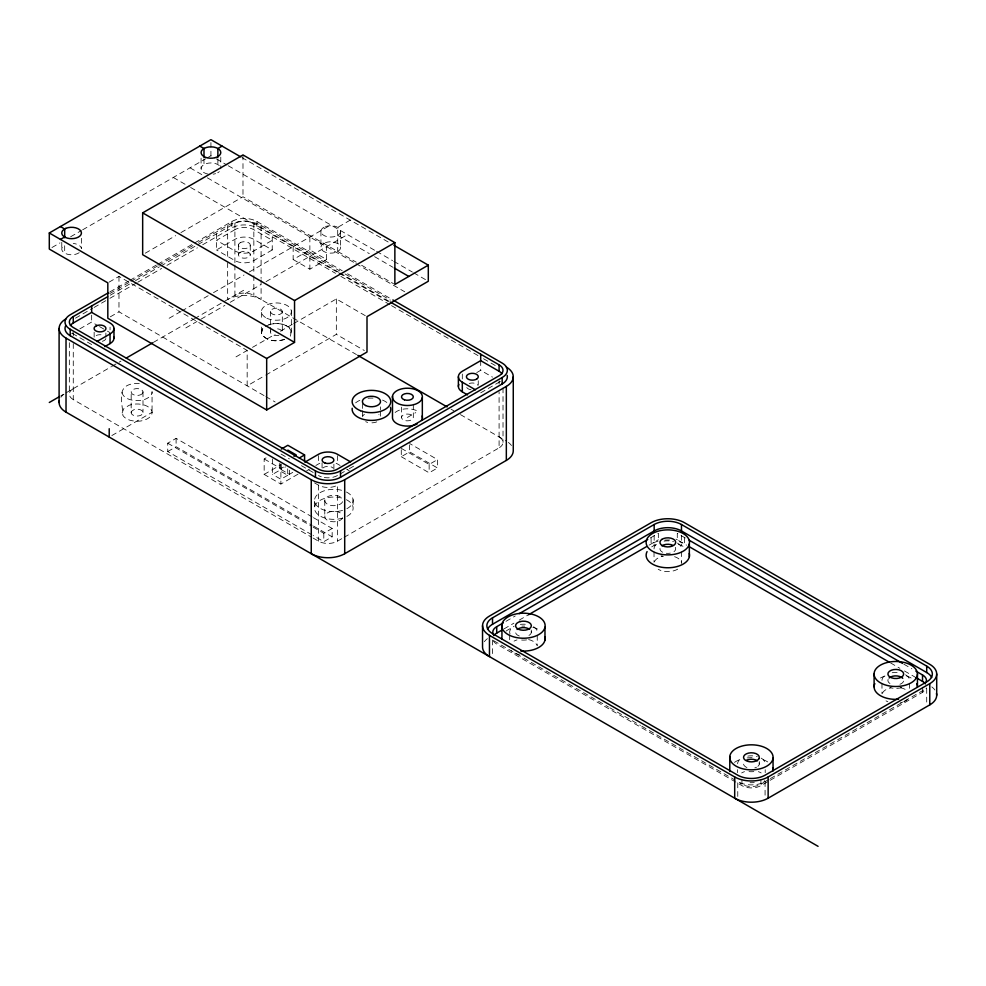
<?xml version="1.0" encoding="UTF-8"?>
<svg xmlns="http://www.w3.org/2000/svg" width="986" height="986" viewBox="0 0 986 986"><rect width="100%" height="100%" fill="white"/><g stroke="black" fill="none" stroke-linecap="round" stroke-linejoin="round"><path stroke-width="0.74" stroke-dasharray="4.93 3.7" d="M291.338 310.787L291.338 331.382C287.776 344.126 294.124 328.597 288.664 327.192C282.674 322.915 274.539 322.644 267.785 325.109M131.175 412.789L131.828 411.063L133.886 409.745A5.916 3.414 0 0 1 140.456 409.819A5.916 3.414 0 0 1 142.859 413.344L141.454 414.921A5.916 3.414 0 0 1 135.082 415.833A5.916 3.414 0 0 1 131.175 412.789L131.175 392.194M122.116 412.961L123.829 408.586L129.104 405.308A14.975 8.652 0 0 1 147.259 406.281A14.975 8.652 0 0 1 150.328 416.659C144.991 421.614 136.857 422.057 130.103 420.27A14.975 8.652 0 0 1 122.782 415.18C123.201 405.801 116.533 388.866 129.104 384.713A14.975 8.652 0 0 1 140.394 383.591M284.671 339.344C277.004 341.908 265.086 341.563 261.512 332.96C265.949 318.651 259.454 334.02 262.301 334.907C267.379 341.661 277.658 341.846 285.065 339.233M757.901 766.356L758.838 765.296A7.888 4.548 0 0 0 759.171 762.942M51.962 247.535L59.973 242.913M70.635 236.751L81.308 230.601M82.639 229.824L205.704 158.771M207.011 158.019L210.93 155.751L214.923 158.056M145.299 253.18L175.656 235.654M180.943 232.597L242.987 196.781L356.229 262.165M109.064 282.144L118.973 276.425L247.166 350.437L247.166 385.834L264.47 375.839M109.951 291.856L128.5 281.146M129.819 280.381L156.318 265.074M157.637 264.31L193.416 243.665M194.735 242.901L231.833 221.48A17.736 10.242 0 0 1 256.915 221.48L342.216 270.731M109.742 293.581L129.61 282.107M130.941 281.343L157.44 266.035M158.758 265.271L193.207 245.391M198.506 242.334L227.655 225.498A23.652 13.656 0 0 1 261.093 225.498L339.739 270.904M110.259 295.208L130.177 283.709M135.489 280.64L159.399 266.836M160.73 266.072L234.902 223.243A13.397 7.74 0 0 1 253.846 223.243L338.629 272.198M75.503 318.17L92.721 308.224M94.052 307.459L108.62 299.054M109.951 298.29L136.45 282.982M137.769 282.218L161.618 268.451M166.917 265.394L197.385 247.806M202.685 244.738L231.833 227.914A17.736 10.242 0 0 1 256.915 227.914L335.548 273.319M79.841 328.868L91.661 322.04L98.23 325.836M216.513 233.867L216.513 249.951L234.902 239.339A13.397 7.74 0 0 1 253.846 239.339L272.247 249.951L272.247 233.867M110.296 316.826L118.973 311.822L264.494 395.842M272.247 249.951L253.846 260.575A13.397 7.74 0 0 1 234.902 260.575L216.513 249.951M169.136 318.256L180.278 311.822M181.609 311.058L208.169 295.726M213.481 292.657L244.01 275.02M249.322 271.963L330.766 224.944M350.276 220.112L337.705 227.372L337.705 251.467M293.15 246.66L293.15 259.528L309.863 249.877L326.588 259.528L326.588 246.66M60.873 395.805L63.449 394.314M66.025 392.835L111.061 366.829M111.689 366.472L120.958 361.11M153.459 342.352L193.835 319.045M194.538 318.638L245.736 289.071M185.849 327.907L197.003 321.473M200.984 319.181L224.882 305.377M230.194 302.308L260.735 284.683M266.047 281.614L347.491 234.594M293.15 259.528L309.863 269.19L326.588 259.528M236.011 356.87L247.166 350.437M252.49 347.368L275.119 334.303M280.443 331.222L292.423 324.308M293.754 323.544L336.337 298.955L365.658 315.877M111.849 435.553L152.694 411.975M265.801 375.074L336.337 334.353L364.327 350.511M311.798 534.732L167.743 451.563L167.743 443.195L176.1 438.363L312.155 516.91M167.743 451.563L176.1 446.732L312.155 525.279M297.994 474.18L280.887 484.064L264.162 474.402L264.162 458.958L266.799 457.442M264.162 474.402L281.269 464.529M283.512 467.093L280.887 468.609L264.162 458.958M272.518 458.958L272.518 474.402L279.346 470.47L287.715 475.289L287.715 468.276M281.022 465.281L281.022 469.496L285.57 466.871M287.715 475.289L280.887 479.233L272.518 474.402M281.022 469.496L289.379 474.328L292.793 472.356M306.683 470.778L309.308 469.262M315.877 465.466L318.503 463.95A13.397 7.74 0 0 1 319.821 463.284M476.756 372.585L480.7 370.305L492.519 377.133M407.403 417.448L415.759 412.616M340.084 474.019L347.972 469.459M349.278 468.707L355.847 464.911M480.7 392.835L499.089 382.211A13.397 7.74 0 0 0 500.247 381.446M401.277 449.739L401.277 456.703L409.634 451.884L437.501 467.968L437.501 459.599L409.634 443.515M401.277 448.347L429.144 464.431L437.501 459.599M313.129 527.128L323.802 533.29L332.159 528.471L332.159 536.828L323.802 541.659L313.129 535.497M401.277 456.703L429.144 472.799L437.501 467.968M313.178 538.097L318.503 541.178A13.397 7.74 0 0 0 337.459 541.178L342.758 538.122M344.077 537.358L499.089 447.854L499.089 391.861M505.978 621.328L515.247 615.979M650.39 537.949L658.34 533.364L658.34 538.516M504.031 628.883L513.928 623.177M519.228 620.12L527.88 615.116M649.059 545.159L658.34 539.798M737.762 796.429L737.762 781.627A19.313 11.154 0 0 0 765.074 781.627L769.043 779.334M770.374 778.57L865.77 723.49M867.088 722.726L926.704 688.302L926.704 703.104M493.234 640.592A13.397 7.74 0 0 0 496.71 644.055L741.94 785.645A13.397 7.74 0 0 0 760.896 785.645L768.846 781.06M770.165 780.296L922.526 692.332A13.397 7.74 0 0 0 926.335 687.871M265.271 326.465C273.196 321.978 287.172 321.917 291.338 331.382M899.935 684.247L901.093 683.779A7.888 4.548 0 0 0 903.472 679.44M519.314 635.982L518.809 635.822A7.888 4.548 0 0 1 516.109 630.51M241.903 157.55L389.951 243.024M216.267 158.832L226.916 164.982M228.247 165.747L375.309 250.654M376.64 251.418L392.539 260.6M393.858 261.364L412.407 272.074M413.738 272.839L425.656 279.716M337.705 235.371L369.294 253.624M374.569 256.656L392.995 267.305M361.554 265.234L393.537 283.697M190.039 167.817L202.019 174.744M207.343 177.813L354.615 262.843M355.934 263.607L404.765 291.794M347.553 273.8L391.528 299.202M345.063 273.985L390.382 300.138M339.96 272.962L389.088 301.322M173.314 177.48L189.287 186.699M190.618 187.463L337.693 272.37M339.011 273.147L389.359 302.209M340.885 276.388L390.197 304.859M391.528 305.635L478.161 355.65M483.497 358.731L495.49 365.658M685.282 537.986L677.283 533.364L677.283 539.798L686.613 545.184M903.866 664.182L911.865 668.791M234.902 265.061L234.902 295.332A13.397 7.74 0 0 1 253.846 295.332L356.476 354.578M451.107 409.215L453.77 410.755M460.437 414.601L506.336 441.099M890.543 662.925L899.873 668.311M904.445 670.948L915.119 677.111M265.826 396.606L275.156 401.992M99.537 326.588L106.106 330.384M107.425 331.136L110.05 332.652M336.14 463.284A13.397 7.74 0 0 1 337.459 463.95L340.084 465.466M346.653 469.262L349.278 470.778M91.661 344.558L73.272 333.946A13.397 7.74 0 0 1 72.114 333.182M301.433 465.675L315.877 474.019M281.022 454.053L289.379 458.884M314.559 482.906L318.503 485.186A13.397 7.74 0 0 0 337.459 485.186L337.459 541.178M313.486 517.687L332.159 528.471M313.486 526.056L332.159 536.828M167.743 443.195L311.798 526.364M493.863 640.801L608.485 706.987M609.816 707.751L640.469 725.449M641.8 726.226L735.1 780.086M73.272 343.596L73.272 399.589L311.847 537.333M122.116 392.366L122.782 394.585A14.975 8.652 0 0 0 130.103 399.675C136.857 401.462 144.991 401.019 150.328 396.064A14.975 8.652 0 0 0 152.054 391.688L152.054 412.284M922.526 687.18L922.526 692.332M909.573 683.384L909.573 689.3M881.977 683.384L881.977 693.75M765.21 769.684L765.21 772.642M765.074 781.627L765.074 796.429M760.896 779.211L760.896 785.645M759.269 761.562L759.269 764.125M741.94 779.211L741.94 785.645M737.627 769.684L737.627 772.642M684.53 537.912L684.53 543.989A23.652 13.656 0 0 0 679.637 541.819M681.609 551.679L681.609 562.045M681.474 535.386L681.474 545.751M654.162 535.386L654.162 545.751M654.026 551.864L654.026 562.23M651.093 537.912L651.093 543.989A23.652 13.656 0 0 1 658.759 541.018M537.247 635.403L537.247 645.756M531.294 630.066L531.294 632.642M509.676 634.824L509.676 640.752M503.02 387.905L503.02 442.394M499.089 383.948L499.089 380.929A13.397 7.74 0 0 1 500.247 381.681M492.519 640.037L492.519 654.84M480.7 360.654L480.7 370.305M478.247 380.756L478.247 384.897M462.311 374.027L462.311 379.548M429.144 464.431L429.144 472.799M413.319 404.211L413.319 417.448A5.916 3.414 0 0 1 404.445 420.406A5.916 3.414 0 0 1 404.445 414.49A5.916 3.414 0 0 1 413.319 417.448M409.634 444.908L409.634 451.884M401.499 407.156L401.499 417.448M380.473 406.861L380.473 409.782M380.473 411.248L380.473 417.103A9.059 5.238 0 0 0 378.821 414.564M362.429 403.496L362.429 409.35M362.429 410.805L362.429 416.659M353.087 499.631L353.087 507.346M340.614 231.648L340.614 247.732M337.459 455.668L337.459 463.95M336.337 298.955L336.337 334.353M333.897 464.221L333.897 469.743M324.776 500.58L324.776 516.676M323.802 533.29L323.802 541.659M322.065 462.841L322.065 468.362M320.931 231.106L320.931 247.19M318.503 455.668L318.503 463.95M318.503 485.186L318.503 541.178M314.571 501.319L314.571 509.035M309.863 237.01L309.863 249.877M309.863 256.311L309.863 269.19M289.379 470.112L289.379 474.328M282.316 311.896A5.916 3.414 0 0 1 273.011 314.361A5.916 3.414 0 0 1 273.96 308.482A5.916 3.414 0 0 1 282.316 311.896L282.316 332.492A5.916 3.414 0 0 0 275.427 328.806M280.887 463.79L280.887 484.064M279.346 463.445L279.346 470.47M270.534 311.268L270.534 325.972M270.534 327.451L270.534 331.863M261.512 312.365L261.512 319.723M261.512 327.081L261.512 332.96M261.093 225.498L261.093 278.372M261.093 279.876L261.093 299.51A23.652 13.656 0 0 0 227.655 299.51L227.655 260.242M256.915 221.48L256.915 227.914M253.846 223.243L253.846 274.145M253.846 275.661L253.846 295.332M250.271 245.354L250.271 255.004M242.987 154.95L242.987 196.781M238.476 244.91L238.476 254.561M234.902 223.243L234.902 263.545M231.833 221.48L231.833 227.914M227.655 225.498L227.655 258.726M220.778 157.094L220.778 168.791M217.881 158.771L217.881 164.613M210.93 142.588L210.93 155.751M203.991 158.771L203.991 164.613M201.082 158.216L201.082 168.458M176.1 438.363L176.1 446.732M142.995 391.861L142.995 412.456M118.973 276.425L118.973 311.822M110.05 327.142L110.05 329.903M105.884 333.021L105.884 337.163M94.151 332.196L94.151 337.717A5.916 3.414 0 0 1 95.297 336.078L96.382 335.437A5.916 3.414 0 0 1 103.579 335.4M91.661 315.138L91.661 322.04M81.407 238.304L81.407 248.534A9.848 5.694 0 0 0 79.619 245.773L77.869 244.688A9.848 5.694 0 0 0 73.235 243.468M73.272 335.684L73.272 332.652A13.397 7.74 0 0 0 71.14 334.254M69.34 342.672L69.34 394.117M64.682 245.748L64.682 253.069M61.785 242.297L61.785 249.606M508.382 442.443A23.652 13.656 0 0 1 511.463 445.524M60.898 397.259A23.652 13.656 0 0 1 63.979 394.178M278.89 335.277A5.916 3.414 0 0 1 272.407 334.673A5.916 3.414 0 0 1 270.879 330.988M499.089 436.921A13.397 7.74 0 0 1 499.089 447.854M73.272 399.589A13.397 7.74 0 0 1 73.272 388.644M395.127 412.493A14.975 8.652 0 0 1 418.877 411.889M342.635 517.81A9.059 5.238 0 0 1 328.794 520.904A9.059 5.238 0 0 1 328.474 512.338A9.059 5.238 0 0 1 342.536 515.099M376.738 421.86A9.059 5.238 0 0 1 369.972 422.772M367.716 422.378A9.059 5.238 0 0 1 365.707 421.651M362.515 416.758A9.059 5.238 0 0 1 364.45 414.293M79.188 252.699A9.848 5.694 0 0 1 65.31 253.451L63.56 252.367A9.848 5.694 0 0 1 64.004 245.452M219.323 171.613A9.848 5.694 0 0 1 217.696 172.76M215.601 173.635A9.848 5.694 0 0 1 213.198 174.165M208.108 174.078A9.848 5.694 0 0 1 205.754 173.462L203.769 172.525A9.848 5.694 0 0 1 202.549 165.636L204.176 164.489A9.848 5.694 0 0 1 216.119 163.787L218.103 164.724A9.848 5.694 0 0 1 219.607 165.931M931.819 686.909A23.652 13.656 0 0 1 934.901 690.003M664.724 540.106A23.652 13.656 0 0 1 670.899 540.106M484.336 641.726A23.652 13.656 0 0 1 487.417 638.645M677.678 569.181A13.792 7.962 0 0 1 658.18 569.304M654.445 561.638A13.792 7.962 0 0 1 662.949 556.166M674.572 556.671A13.792 7.962 0 0 1 681.609 563.524M519.412 654.568A13.792 7.962 0 0 1 511.266 650.686M514.063 641.122A13.792 7.962 0 0 1 516.997 639.926M528.632 639.569A13.792 7.962 0 0 1 536.902 645.177M764.742 780.629A13.792 7.962 0 0 1 753.218 786.458A13.792 7.962 0 0 1 739.475 782.551M741.669 772.938A13.792 7.962 0 0 1 744.516 771.668M758.32 771.668A13.792 7.962 0 0 1 761.167 772.938M907.724 699.21A13.792 7.962 0 0 1 903.681 701.749M902.671 702.118A13.792 7.962 0 0 1 900.489 702.71M887.868 701.749A13.792 7.962 0 0 1 886.02 700.861M882.445 693.158A13.792 7.962 0 0 1 891.061 687.735M900.489 687.735A13.792 7.962 0 0 1 905.53 689.596M337.459 475.535A13.397 7.74 0 0 1 322.853 477.212M321.276 476.756A13.397 7.74 0 0 1 318.503 475.535M675.977 539.132A13.397 7.74 0 0 1 677.283 539.798M651.684 546.885A21.68 12.51 0 0 1 658.032 544.075M678.454 544.346A21.68 12.51 0 0 1 684.876 547.526M506.151 631.052A21.68 12.51 0 0 1 513.718 627.404M521.865 626.11A21.68 12.51 0 0 1 524.712 626.098M532.884 627.318A21.68 12.51 0 0 1 540.55 630.892M754.29 782.601A21.68 12.51 0 0 1 750.038 782.687M734.484 762.388A21.68 12.51 0 0 1 741.792 758.986M747.154 757.926A21.68 12.51 0 0 1 755.609 757.926M763.423 759.787A21.68 12.51 0 0 1 767.687 761.932M880.449 678.011A21.68 12.51 0 0 1 884.935 676.014M906.615 676.014A21.68 12.51 0 0 1 911.101 678.011M355.626 402.855A19.313 11.154 0 0 1 361.788 399.589M368.086 398.27A19.313 11.154 0 0 1 373.115 398.134M382.519 400.106A19.313 11.154 0 0 1 388.176 403.656M346.419 499.729A19.313 11.154 0 0 1 346.074 516.812M342.549 518.143A19.313 11.154 0 0 1 314.522 508.308A19.313 11.154 0 0 1 342.191 498.14M471.012 389.716A5.916 3.414 0 0 1 466.686 387.399M469.2 383.505A5.916 3.414 0 0 1 476.361 383.899L477.347 384.577A5.916 3.414 0 0 1 477.988 385.39M322.866 468.03A5.916 3.414 0 0 1 333.095 468.03M105.884 338.543A5.916 3.414 0 0 1 102.334 341.267M675.274 547.341A7.888 4.548 0 0 1 673.746 551.803M670.357 553.121A7.888 4.548 0 0 1 666.289 553.269M662.629 552.234A7.888 4.548 0 0 1 660.743 546.799M531.244 631.447A7.888 4.548 0 0 1 528.397 635.699M889.964 683.495A7.888 4.548 0 0 1 888.263 679.046M756.521 767.231A7.888 4.548 0 0 1 754.795 767.872M746.944 767.515A7.888 4.548 0 0 1 745.416 766.714L744.294 765.715A7.888 4.548 0 0 1 744.935 761.18M753.822 771.607A13.792 7.962 0 0 1 749.015 771.607M737.627 763.768A13.792 7.962 0 0 1 741.669 758.135M747.844 756.077A13.792 7.962 0 0 1 757.248 756.545M761.167 758.135A13.792 7.962 0 0 1 765.21 763.768M901.611 687.636A13.792 7.962 0 0 1 889.939 687.636M881.977 680.426A13.792 7.962 0 0 1 886.02 674.794M892.207 672.723A13.792 7.962 0 0 1 899.343 672.723M905.53 674.794A13.792 7.962 0 0 1 909.573 680.426M526.549 639.914A13.792 7.962 0 0 1 519.412 639.766M510.008 633.936A13.792 7.962 0 0 1 514.063 626.32M520.361 624.397A13.792 7.962 0 0 1 527.498 624.545M533.549 626.726A13.792 7.962 0 0 1 537.247 632.433M663.245 556.326A13.792 7.962 0 0 1 661.051 555.747M654.026 548.906A13.792 7.962 0 0 1 657.945 543.249M664.083 541.141A13.792 7.962 0 0 1 673.5 541.548M677.456 543.113A13.792 7.962 0 0 1 681.609 548.721M342.635 501.714A9.059 5.238 0 0 1 328.794 504.82A9.059 5.238 0 0 1 328.474 496.254A9.059 5.238 0 0 1 342.536 499.015M346.419 492.014A19.313 11.154 0 0 1 346.074 509.096M342.549 510.415A19.313 11.154 0 0 1 314.522 500.592A19.313 11.154 0 0 1 342.191 490.424M142.341 393.587L141.454 394.326A5.916 3.414 0 0 1 133.11 394.548A5.916 3.414 0 0 1 132.716 389.729L133.886 389.162A5.916 3.414 0 0 1 141.06 389.507A5.916 3.414 0 0 1 142.341 393.587M324.135 227.162L322.484 228.296A9.848 5.694 0 0 0 324.406 235.716A9.848 5.694 0 0 0 337.397 235.58L339.061 234.446A9.848 5.694 0 0 0 338.062 227.544L336.09 226.583A9.848 5.694 0 0 0 324.135 227.162M324.135 243.259L322.484 244.392A9.848 5.694 0 0 0 321.14 248.669L322.015 250.074A9.848 5.694 0 0 0 335.289 252.515L339.061 250.543A9.848 5.694 0 0 0 338.062 243.641L333.761 242.051A9.848 5.694 0 0 0 324.135 243.259M240.473 242.568L239.462 243.234A5.916 3.414 0 0 0 240.683 247.794A5.916 3.414 0 0 0 248.645 247.486A5.916 3.414 0 0 0 248.817 242.876L247.659 242.297A5.916 3.414 0 0 0 240.473 242.568M240.473 252.219L239.462 252.884A5.916 3.414 0 0 0 240.683 257.445A5.916 3.414 0 0 0 248.645 257.149A5.916 3.414 0 0 0 248.817 252.527L247.659 251.948A5.916 3.414 0 0 0 240.473 252.219M234.902 229.689L216.513 240.301L234.902 250.925A13.397 7.74 0 0 0 253.846 250.925L272.247 240.301L253.846 229.689A13.397 7.74 0 0 0 234.902 229.689M266.849 318.231A14.975 8.652 0 0 0 291.178 313.043A14.975 8.652 0 0 0 271.249 303.466A14.975 8.652 0 0 0 266.849 318.231"/><path stroke-width="1.48" d="M393.919 245.304L428.306 265.16L428.306 281.256L367.002 316.654L367.002 352.051L266.676 409.966L107.819 318.256L107.819 282.859L49.3 249.076L49.3 232.979L210.93 139.667L240.584 156.786M60.442 239.413L64.682 236.973M222.084 146.101L217.881 148.529L217.881 157.304M142.662 212.865L294.543 300.557L294.543 342.389L142.662 254.708L142.662 212.865L242.987 154.95L394.868 242.63L394.868 284.473L428.306 265.16M108.62 292.62L70.203 314.793A17.736 10.242 0 0 0 70.203 329.275L70.203 335.708L315.446 477.298A17.736 10.242 0 0 0 340.527 477.298L502.157 383.985A17.736 10.242 0 0 0 507.198 375.407M390.407 302.086L499.089 364.832A13.397 7.74 0 0 1 499.089 375.777L337.459 469.089A13.397 7.74 0 0 1 318.503 469.089L73.272 327.512A13.397 7.74 0 0 1 73.272 316.568L107.597 296.749M70.363 325.516A13.397 7.74 0 0 1 73.272 323.001L91.661 312.389L110.05 323.001A13.397 7.74 0 0 1 110.05 333.946L110.05 343.596L104.799 346.628M96.911 341.526L110.05 333.946M49.3 402.485L59.591 396.545M126.257 358.054L152.756 342.758M294.543 300.557L394.868 242.63M49.3 232.979L266.676 358.485L294.543 342.389M281.269 449.086L287.85 445.29L304.575 454.94L304.575 461.953M293.939 456.247L296.207 454.94L287.85 450.109M299.313 457.972L304.575 454.94M305.364 461.879L318.503 454.287A13.397 7.74 0 0 1 337.459 454.287L350.597 461.879M501.997 373.78A13.397 7.74 0 0 0 499.089 371.266L480.7 360.654L462.311 371.266A13.397 7.74 0 0 0 462.311 382.211L462.311 391.861L467.561 394.905M70.203 329.275L315.446 470.864A17.736 10.242 0 0 0 340.527 470.864L502.157 377.552A17.736 10.242 0 0 0 502.157 363.07L392.859 299.966M66.025 318.823A23.652 13.656 0 0 0 66.025 338.124L311.256 479.714A23.652 13.656 0 0 0 344.706 479.714L506.336 386.401A23.652 13.656 0 0 0 506.336 367.088M311.256 479.714L311.256 553.725A23.652 13.656 0 0 0 344.706 553.725L506.336 460.413A23.652 13.656 0 0 0 513.262 450.75L513.262 376.738M492.519 617.828L654.162 524.515A19.313 11.154 0 0 1 681.474 524.515L926.704 666.105A19.313 11.154 0 0 1 926.704 681.868L765.074 775.193A19.313 11.154 0 0 1 737.762 775.193L492.519 633.604A19.313 11.154 0 0 1 492.519 617.828L492.519 624.274A19.313 11.154 0 0 0 487.528 629.265M492.519 624.274L654.162 530.949A19.313 11.154 0 0 1 681.474 530.949L926.704 672.538A19.313 11.154 0 0 1 931.708 677.53M493.801 635.12A13.397 7.74 0 0 1 496.71 626.677L503.328 622.856M519.228 613.674L647.74 539.478M493.801 635.625A13.397 7.74 0 0 1 496.71 633.123L502.01 630.054M528.496 614.759L646.409 546.688M489.463 635.366L734.693 776.956A23.652 13.656 0 0 0 768.143 776.956L929.773 683.643A23.652 13.656 0 0 0 929.773 664.33L684.53 522.74A23.652 13.656 0 0 0 651.093 522.74L489.463 616.065A23.652 13.656 0 0 0 489.463 635.366L489.463 656.614A23.652 13.656 0 0 1 482.536 646.952L482.536 625.716M734.693 776.956L734.693 798.192A23.652 13.656 0 0 0 768.143 798.192L929.773 704.879A23.652 13.656 0 0 0 936.503 693.441M199.788 146.101L203.991 148.529L203.991 157.304M394.314 268.069L408.796 276.425M462.311 382.211L475.437 389.803M689.288 540.291L902.535 663.405M915.858 671.109L922.526 674.954A13.397 7.74 0 0 1 926.002 682.423M357.807 355.354L447.114 406.91M689.288 546.725L889.212 662.148M915.858 677.542L922.526 681.388A13.397 7.74 0 0 1 925.435 683.902M60.442 226.546L64.682 228.999L64.682 237.774M59.296 400.698A23.652 13.656 0 0 0 66.025 412.136L818.072 846.333M936.7 673.98L936.7 695.229M929.773 683.643L929.773 704.879M926.704 666.105L926.704 672.538M922.526 674.954L922.526 681.388M917.448 673.98A21.68 12.51 0 0 1 884.935 684.826A21.68 12.51 0 0 1 884.935 663.147A21.68 12.51 0 0 1 917.448 673.98L917.448 686.86A21.68 12.51 0 0 0 916.709 683.618M874.101 673.98L874.101 686.86M773.049 758.123A21.68 12.51 0 0 1 739.414 767.749A21.68 12.51 0 0 1 741.792 746.119A21.68 12.51 0 0 1 773.049 758.123L773.049 771.003A21.68 12.51 0 0 0 772.667 767.737M768.143 776.956L768.143 798.192M729.788 756.533L729.788 769.4A21.68 12.51 0 0 0 729.874 771.594M689.337 543.878A21.68 12.51 0 0 1 654.79 552.382A21.68 12.51 0 0 1 659.314 530.862A21.68 12.51 0 0 1 689.337 543.878L689.337 556.757M681.474 524.515L681.474 530.949M654.162 524.515L654.162 530.949M544.975 627.256A21.68 12.51 0 0 1 510.403 635.711A21.68 12.51 0 0 1 515 614.192A21.68 12.51 0 0 1 544.975 627.256L544.975 640.124M506.336 386.401L506.336 460.413M502.157 377.552L502.157 383.985M501.948 624.187L501.948 637.055A21.68 12.51 0 0 0 501.812 639.236M499.089 364.832L499.089 371.266M496.71 626.677L496.71 633.123M480.7 354.22L480.7 360.654M458.379 376.738L458.379 386.401M422.328 397.605A14.975 8.652 0 0 1 398.825 403.94A14.975 8.652 0 0 1 401.068 389.026A14.975 8.652 0 0 1 422.328 397.605L422.328 418.2M392.49 396.101L392.49 416.696A14.975 8.652 0 0 0 400.501 425.126A14.975 8.652 0 0 0 417.041 424.066M344.706 479.714L344.706 553.725M340.527 470.864L340.527 477.298M315.446 470.864L315.446 477.298M266.676 358.485L266.676 409.966M113.982 328.474L113.982 338.124M109.212 428.713L109.212 437.081M91.661 305.943L91.661 312.389M73.272 316.568L73.272 323.001M66.025 338.124L66.025 412.136M59.098 328.474L59.098 402.485M422.156 415.944A14.975 8.652 0 0 1 421.478 420.406M70.203 335.708A17.736 10.242 0 0 1 65.606 325.824M689.276 553.491A21.68 12.51 0 0 1 666.142 567.726A21.68 12.51 0 0 1 647.075 551.605M544.925 636.857A21.68 12.51 0 0 1 520.805 651.007M898.603 699.259A21.68 12.51 0 0 1 874.841 683.618M390.468 407.292A19.313 11.154 0 0 1 372.314 420.381A19.313 11.154 0 0 1 352.212 408.278M462.311 391.861A13.397 7.74 0 0 1 458.835 384.392M113.858 337.113A13.397 7.74 0 0 1 110.05 343.596M661.877 545.813A7.888 4.548 0 0 1 673.007 545.381M517.095 629.475A7.888 4.548 0 0 1 518.513 628.612L520.275 627.996A7.888 4.548 0 0 1 529.593 629.302M889.125 677.974A7.888 4.548 0 0 1 902.769 678.319M746.316 760.305A7.888 4.548 0 0 1 757.421 760.822M758.838 758.863L757.901 759.91A7.888 4.548 0 0 1 745.416 760.28L744.294 759.282A7.888 4.548 0 0 1 751.024 752.786A7.888 4.548 0 0 1 758.838 758.863M661.877 539.379L660.743 540.365A7.888 4.548 0 0 0 667.312 546.91A7.888 4.548 0 0 0 675.274 540.907L674.362 539.835A7.888 4.548 0 0 0 661.877 539.379M204.176 148.393L202.549 149.552A9.848 5.694 0 0 0 203.769 156.441L205.754 157.378A9.848 5.694 0 0 0 218.572 156.133A9.848 5.694 0 0 0 218.103 148.639L216.119 147.69A9.848 5.694 0 0 0 204.176 148.393M96.382 325.787L95.297 326.415A5.916 3.414 0 0 0 95.359 330.569L96.468 331.197A5.916 3.414 0 0 0 104.417 330.754A5.916 3.414 0 0 0 104.343 326.144A5.916 3.414 0 0 0 96.382 325.787M65.889 228.345L64.004 229.356A9.848 5.694 0 0 0 63.56 236.283L65.31 237.367A9.848 5.694 0 0 0 78.301 237.145A9.848 5.694 0 0 0 79.619 229.689L77.869 228.604A9.848 5.694 0 0 0 65.889 228.345M476.669 379.068L475.474 379.635A5.916 3.414 0 0 1 467.623 378.797A5.916 3.414 0 0 1 468.375 374.212A5.916 3.414 0 0 1 476.361 374.236L477.347 374.926A5.916 3.414 0 0 1 476.669 379.068M901.093 677.345L899.417 678.023A7.888 4.548 0 0 1 887.905 674.178A7.888 4.548 0 0 1 898.801 669.777A7.888 4.548 0 0 1 901.093 677.345M520.275 621.55L518.513 622.178A7.888 4.548 0 0 0 518.809 629.388L520.608 629.955A7.888 4.548 0 0 0 531.343 625.605A7.888 4.548 0 0 0 520.275 621.55M404.445 399.811A5.916 3.414 0 0 0 413.319 396.853A5.916 3.414 0 0 0 404.445 393.895A5.916 3.414 0 0 0 404.445 399.811M325.023 463.038A5.916 3.414 0 0 0 333.897 460.08A5.916 3.414 0 0 0 325.023 457.134A5.916 3.414 0 0 0 325.023 463.038M365.707 405.566A9.059 5.238 0 0 0 380.399 402.374A9.059 5.238 0 0 0 368.259 396.618A9.059 5.238 0 0 0 365.707 405.566M360.395 410.657A19.313 11.154 0 0 0 390.69 402.485A19.313 11.154 0 0 0 363.279 391.417A19.313 11.154 0 0 0 360.395 410.657"/></g></svg>
